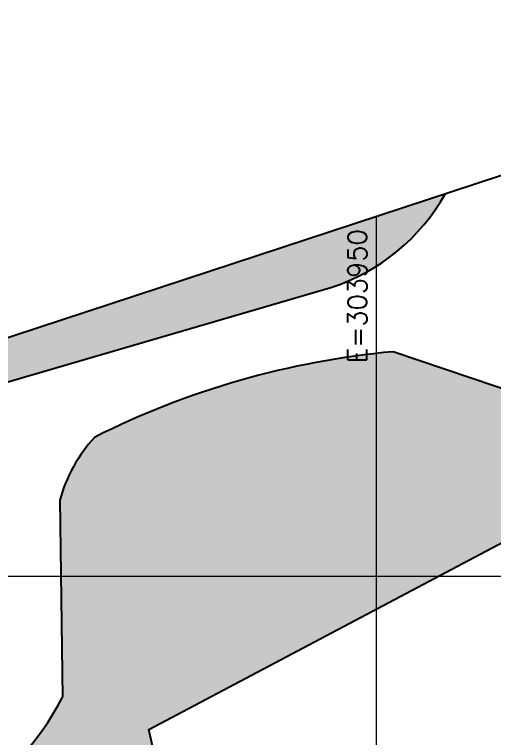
# Model space of a CAD drawing. Header units: metres. Extents: x 294767 to 326364, y 7392106 to 7497262.
# Drawn here: x 303911.8 to 303962.5, y 7392482.9 to 7392559.3 of the extents above; entities that cross this region are included whole.
import ezdxf
from ezdxf.enums import TextEntityAlignment as Align

# ---------------------------------------------------------------- set-up
doc = ezdxf.new("R2010")
doc.units = ezdxf.units.M
doc.header["$LTSCALE"] = 0.1
doc.linetypes.add('ACAD_ISO04W100', pattern=[30, 24, -3, 0, -3])
doc.layers.get('0').update_dxf_attribs({"color": 6})
doc.layers.add('1. LIMITE  2', color=8, linetype='ACAD_ISO04W100')
doc.layers.add('MALHA', color=1, linetype='Continuous', lineweight=0)
doc.styles.add('ROMANS', font='romans.shx', dxfattribs={"height": 2})

msp = doc.modelspace()

# ---------------------------------------------------------------- hatches: boundary and pattern name
h = msp.add_hatch()
h.set_pattern_fill('ANGLE', color=8, scale=0.36, angle=180)
h.set_pattern_definition([(180, (0, 0), (-3e-16, -2.5146), [1.8288, -0.6858]), (270, (0, 0), (2.5146, -5e-16), [1.8288, -0.6858])])
h.paths.add_polyline_path([(303909.224, 7392494.3, 0.158332), (303906.963, 7392508.286, 0.285728), (303902.298, 7392510.264), (303857.208, 7392496.137), (303824.051, 7392486.094), (303785.772, 7392475.415), (303797.89, 7392438.569), (303905.125, 7392483.422, 0.154423)])
h.paths.add_polyline_path([(303957.296, 7392540.38), (303783.233, 7392483.132), (303945.202, 7392530.444, 0.189984)])
h.paths.add_polyline_path([(304001.768, 7392547.305), (304015.16, 7392551.791), (304014.6, 7392559.227), (303973.764, 7392545.797), (303963.535, 7392529.854, 0.154119), (303973.606, 7392525.609, 0.128612), (303985.431, 7392527.855)])
h.paths.add_polyline_path([(303970.303, 7392510.543), (303966.018, 7392514.306), (303970.76, 7392517.259), (303951.802, 7392523.685, 0.094144), (303920.282, 7392514.644, 0.118581), (303916.607, 7392508.004), (303916.89, 7392487.237, -0.157955), (303905.563, 7392475.707), (303874.759, 7392462.643), (303879.383, 7392454.949), (303897.004, 7392463.45), (303909.764, 7392455.101), (303918.727, 7392444.627), (303930.576, 7392463.45), (303926.018, 7392483.792), (303965.818, 7392504.893)])
at = {"layer": '1. LIMITE  2', "true_color": 0xffffff, "transparency": 33554687}
h = msp.add_hatch(color=7, dxfattribs=at)
h.dxf.hatch_style = 1
h.paths.add_polyline_path([(303909.224, 7392494.3, 0.158332), (303906.963, 7392508.286, 0.285728), (303902.298, 7392510.264), (303857.208, 7392496.137), (303824.051, 7392486.094), (303785.772, 7392475.415), (303797.89, 7392438.569), (303905.125, 7392483.422, 0.154423)])
h.paths.add_polyline_path([(303957.296, 7392540.38), (303783.233, 7392483.132), (303945.202, 7392530.444, 0.189984)])
h.paths.add_polyline_path([(304001.768, 7392547.305), (304015.16, 7392551.791), (304014.6, 7392559.227), (303973.764, 7392545.797), (303963.535, 7392529.854, 0.154119), (303973.606, 7392525.609, 0.128612), (303985.431, 7392527.855)])
h.paths.add_polyline_path([(303970.303, 7392510.543), (303966.018, 7392514.306), (303970.76, 7392517.259), (303951.802, 7392523.685, 0.094144), (303920.282, 7392514.644, 0.118581), (303916.607, 7392508.004), (303916.89, 7392487.237, -0.157955), (303905.563, 7392475.707), (303874.759, 7392462.643), (303879.383, 7392454.949), (303897.004, 7392463.45), (303909.764, 7392455.101), (303918.727, 7392444.627), (303930.576, 7392463.45), (303926.018, 7392483.792), (303965.818, 7392504.893)])

# ---------------------------------------------------------------- linework, layer by layer
at = {"color": 8}
msp.add_lwpolyline([(303783.233, 7392483.132), (304358.821, 7392672.439), (304482.844, 7392295.345), (303907.257, 7392106.038)], close=True, dxfattribs=at)
for points in [[(303783.233, 7392483.132), (303945.202, 7392530.444, 0.189984), (303957.296, 7392540.38)], [(303966.018, 7392514.306), (303970.76, 7392517.259), (303951.802, 7392523.685, 0.094144), (303920.282, 7392514.644, 0.118581), (303916.607, 7392508.004), (303916.89, 7392487.237)], [(303800.351, 7392431.087), (303905.563, 7392475.707, 0.157955), (303916.89, 7392487.237)]]:
    msp.add_lwpolyline(points, format="xyb", dxfattribs=at)
msp.add_lwpolyline([(303874.759, 7392462.643), (303879.383, 7392454.949), (303897.004, 7392463.45), (303909.764, 7392455.101), (303918.727, 7392444.627), (303930.576, 7392463.45), (303926.018, 7392483.792), (303965.818, 7392504.893), (303970.303, 7392510.543), (303966.018, 7392514.306)], dxfattribs=at)
at = {"layer": 'MALHA', "color": 8}
for p, q in [((303950, 7392537.981), (303950, 7392120.096)), ((303834.519, 7392500), (304415.535, 7392500))]:
    msp.add_line(p, q, dxfattribs=at)

# ---------------------------------------------------------------- texts
at = {"layer": 'MALHA', "color": 8, "style": 'ROMANS'}
msp.add_text('E=303950 ', height=2, rotation=90, dxfattribs=at).set_placement((303949, 7392537.981), align=Align.RIGHT)

doc.saveas('drawing.dxf')
